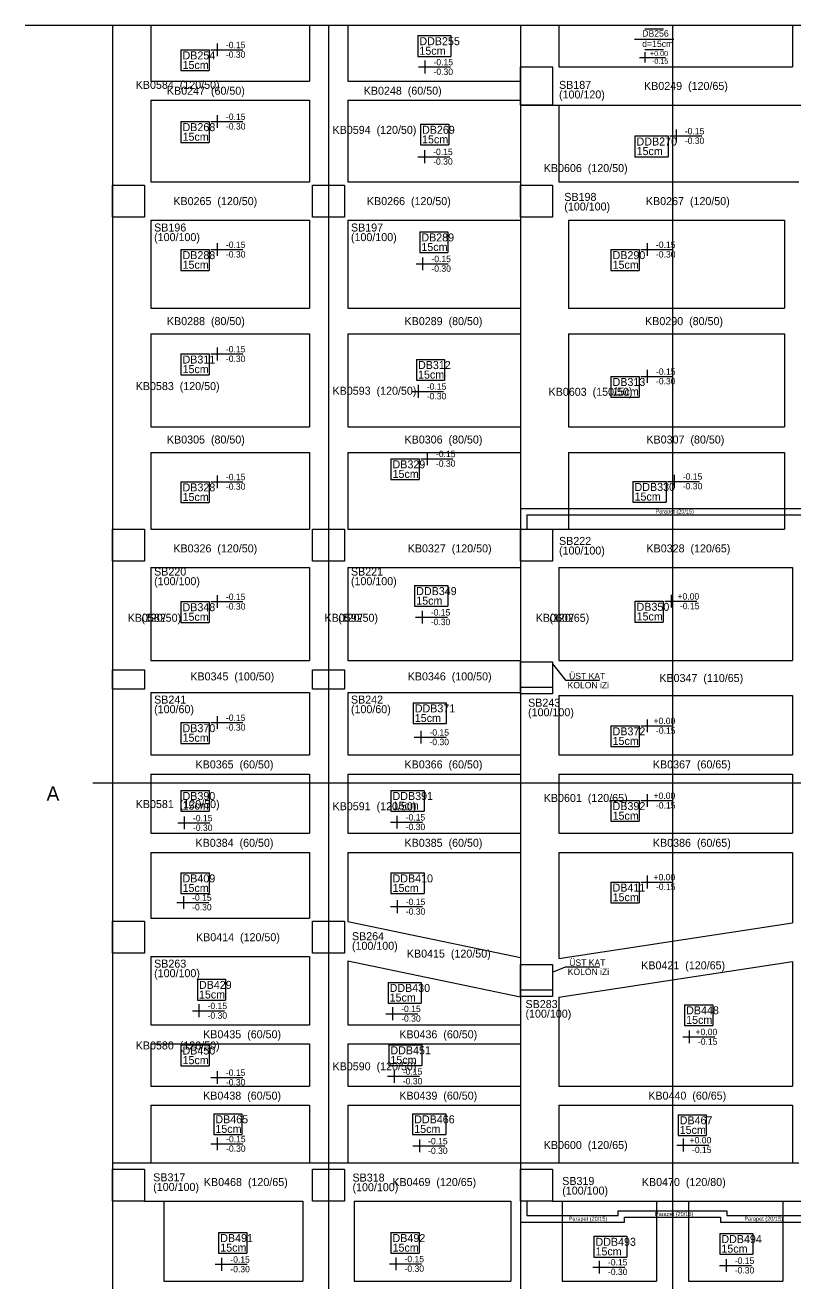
# Model space of a CAD drawing. Header units: millimetres. Extents: x -625658 to -607650, y -74589 to -67396.
# Drawn here: x -625658 to -623250, y -71491 to -67558 of the extents above; entities that cross this region are included whole.
import ezdxf

# ---------------------------------------------------------------- set-up
doc = ezdxf.new("R2010")
doc.units = ezdxf.units.MM
for name, color, linetype in [('KM Aks', 7, 'Continuous'), ('KM Döşeme Markası', 7, 'Continuous'), ('KM Düşük Döşeme Tarama', 7, 'Continuous'), ('KM Kesik', 7, 'Continuous'), ('KM Kesit Simge', 7, 'Continuous'), ('KM Kiriş', 7, 'Continuous'), ('KM Kiriş Markası', 7, 'Continuous'), ('KM Kolon', 7, 'Continuous'), ('KM Kolon Markası', 7, 'Continuous'), ('LGP-SLAB2', 7, 'Continuous'), ('REBAR_DET2', 7, 'Continuous'), ('REBAR_DET3', 7, 'Continuous'), ('VM Kolon İzi', 7, 'Continuous'), ('VM Parapet', 7, 'Continuous'), ('VM Parapet Marka', 7, 'Continuous')]:
    doc.layers.add(name, color=color, linetype=linetype)

msp = doc.modelspace()

# ---------------------------------------------------------------- linework, layer by layer
at = {"layer": 'KM Aks'}
for p, q in [((-625384.8, -67558.4), (-625384.8, -73463.3)), ((-624709.8, -67558.4), (-624709.8, -73463.3)), ((-624109.8, -67558.4), (-624109.8, -73463.3)), ((-623634.8, -67558.4), (-623634.8, -73463.3))]:
    msp.add_line(p, q, dxfattribs=at)
at = {"layer": 'KM Düşük Döşeme Tarama'}
for points in [[(-624110, -67808.2), (-623160, -67808.2), (-623160, -67733.2), (-621909.8, -67733.2), (-621910, -67808.2), (-620359.9, -67808.2), (-620359.9, -67733.2), (-619109.8, -67733.2), (-619109.9, -67808.2), (-616124.9, -67808.2), (-616124.9, -67558.4)], [(-624109.9, -67558.4), (-624110, -67808.2)]]:
    msp.add_lwpolyline(points, dxfattribs=at)
at = {"layer": 'KM Kesik'}
msp.add_line((-625657.9, -67558.4), (-607650.4, -67558.4), dxfattribs=at)
at = {"layer": 'KM Kesit Simge'}
msp.add_line((-625446, -69926.2), (-608991.1, -69926.2), dxfattribs=at)
at = {"layer": 'KM Kiriş'}
for p, q in [((-625385, -67558.4), (-625385, -67733.2)), ((-625265, -67558.4), (-625265, -67733.2)), ((-624770, -67558.4), (-624770, -67733.2)), ((-624650, -67558.4), (-624650, -67733.2)), ((-624109.9, -67558.4), (-624109.9, -67688.2)), ((-623990, -67558.4), (-623990, -67688.2)), ((-623260, -67558.4), (-623260, -67688.2)), ((-623990, -67688.2), (-623260, -67688.2)), ((-625385, -67733.2), (-625385.1, -68058.3)), ((-625265, -67733.2), (-624770, -67733.2)), ((-624650, -67733.2), (-624109.9, -67733.2)), ((-625265, -67793.2), (-624770, -67793.2)), ((-625265, -67793.2), (-625265, -68048.2)), ((-624770, -67793.2), (-624770, -68048.2)), ((-624650, -67793.2), (-624109.9, -67793.2)), ((-624650, -67793.2), (-624650, -68048.2)), ((-624109.9, -67808.2), (-624110, -68048.2)), ((-624009.9, -67808.2), (-623239.9, -67808.2)), ((-623990, -67808.2), (-623990, -68048.2)), ((-625265, -68048.2), (-624770, -68048.2)), ((-624650, -68048.2), (-624110, -68048.2)), ((-623990, -68048.2), (-623240, -68048.2)), ((-625385.1, -68158.3), (-625385, -68523.2)), ((-625265, -68168.2), (-624770, -68168.2)), ((-625265, -68168.2), (-625265, -68443.2)), ((-624770, -68168.2), (-624770, -68443.2)), ((-624650, -68168.2), (-624110, -68168.2)), ((-624650, -68168.2), (-624650, -68443.2)), ((-624110, -68168.2), (-624110, -68443.2)), ((-623960, -68168.2), (-623285, -68168.2)), ((-623960, -68168.2), (-623960, -68443.2)), ((-623285, -68168.2), (-623285, -68443.2)), ((-625385, -68443.2), (-625385, -68813.2)), ((-625265, -68443.2), (-624770, -68443.2)), ((-624650, -68443.2), (-624110, -68443.2)), ((-623960, -68443.2), (-623285, -68443.2)), ((-625265, -68523.2), (-624770, -68523.2)), ((-625265, -68523.2), (-625265, -68813.2)), ((-624770, -68523.2), (-624770, -68813.2)), ((-624650, -68523.2), (-624110, -68523.2)), ((-624650, -68523.2), (-624650, -68813.2)), ((-624110, -68523.2), (-624110, -68813.2)), ((-623960, -68523.2), (-623285, -68523.2)), ((-623960, -68523.2), (-623960, -68813.2)), ((-623285, -68523.2), (-623285, -68813.2)), ((-625385, -68813.2), (-625385.1, -69133.4)), ((-625265, -68813.2), (-624770, -68813.2)), ((-624650, -68813.2), (-624110, -68813.2)), ((-623960, -68813.2), (-623285, -68813.2)), ((-625265, -68893.2), (-624770, -68893.2)), ((-625265, -68893.2), (-625265, -69133.3)), ((-624770, -68893.2), (-624770, -69133.3)), ((-624650, -68893.2), (-624110, -68893.2)), ((-624650, -68893.2), (-624650, -69133.3)), ((-624110, -68893.2), (-624110.1, -69133.4)), ((-623960, -68893.2), (-623285, -68893.2)), ((-623960, -68893.2), (-623960, -69133.3)), ((-623285, -68893.2), (-623285, -69133.3)), ((-625265, -69133.3), (-624770, -69133.3)), ((-624650, -69133.3), (-624110.1, -69133.3)), ((-624010.1, -69133.3), (-623285, -69133.3)), ((-625385.1, -69233.4), (-625385.1, -69573.2)), ((-625265, -69253.3), (-624770, -69253.3)), ((-625265, -69253.3), (-625265, -69543.3)), ((-624770, -69253.3), (-624770, -69543.3)), ((-624650, -69253.3), (-624110, -69253.3)), ((-624650, -69253.3), (-624650, -69543.3)), ((-624110.1, -69233.4), (-624110.1, -69533.3)), ((-623990, -69253.3), (-623259.9, -69253.3)), ((-623990, -69253.3), (-623990, -69543.3)), ((-623259.9, -69253.3), (-623260, -69543.3)), ((-625265, -69543.3), (-624770, -69543.3)), ((-624650, -69543.3), (-624110.1, -69543.3)), ((-623990, -69543.3), (-623260, -69543.3)), ((-625385.1, -69633.2), (-625385, -69898.3)), ((-625265, -69643.3), (-624770, -69643.3)), ((-625265, -69643.3), (-625265, -69838.3)), ((-624770, -69643.3), (-624770, -69838.3)), ((-624650, -69643.3), (-624110, -69643.3)), ((-624650, -69643.3), (-624650, -69838.3)), ((-624110.1, -69633.3), (-624110, -69898.3)), ((-623990, -69653.3), (-623260, -69653.3)), ((-623990, -69653.3), (-623990, -69838.3)), ((-623260, -69653.3), (-623260, -69838.3)), ((-625385, -69838.3), (-625385, -70143.3)), ((-625265, -69838.3), (-624770, -69838.3)), ((-624650, -69838.3), (-624110, -69838.3)), ((-624110, -69838.3), (-624110, -70143.3)), ((-623990, -69838.3), (-623260, -69838.3)), ((-625265, -69898.3), (-624770, -69898.3)), ((-625265, -69898.3), (-625265, -70083.3)), ((-624770, -69898.3), (-624770, -70083.3)), ((-624650, -69898.3), (-624110, -69898.3)), ((-624650, -69898.3), (-624650, -70083.3)), ((-623990, -69898.3), (-623260, -69898.3)), ((-623990, -69898.3), (-623990, -70083.3)), ((-623260, -69898.3), (-623260, -70083.3)), ((-625385, -70083.3), (-625385.1, -70358.3)), ((-625265, -70083.3), (-624770, -70083.3)), ((-624650, -70083.3), (-624110, -70083.3)), ((-624110, -70083.3), (-624110.1, -70483.3)), ((-623990, -70083.3), (-623260, -70083.3)), ((-625265, -70143.3), (-624770, -70143.3)), ((-625265, -70143.3), (-625265, -70348.3)), ((-624770, -70143.3), (-624770, -70348.3)), ((-624650, -70143.3), (-624110, -70143.3)), ((-624650, -70143.3), (-624650, -70359.5)), ((-623990, -70143.3), (-623260, -70143.3)), ((-623990, -70143.3), (-623990, -70474.6)), ((-623260, -70143.3), (-623260, -70363.2)), ((-625265, -70348.3), (-624770, -70348.3)), ((-624650, -70359.5), (-624110, -70472)), ((-623990, -70474.6), (-623260, -70363.2)), ((-625385.1, -70458.3), (-625385, -70681.6)), ((-625265, -70468.3), (-624770, -70468.3)), ((-625265, -70468.3), (-625265, -70681.6)), ((-624770, -70468.3), (-624770, -70681.7)), ((-624650, -70482.1), (-624110, -70594.6)), ((-624650, -70482.1), (-624650, -70681.7)), ((-623990, -70596), (-623260, -70484.6)), ((-623260, -70484.6), (-623260, -70663.3)), ((-624110.1, -70583.3), (-624110, -70681.8)), ((-623990, -70596), (-623990, -70741.8)), ((-623260, -70603.3), (-623260, -70873.3)), ((-625385, -70681.6), (-625385, -70933.3)), ((-625265, -70681.6), (-624770, -70681.7)), ((-624650, -70681.7), (-624110, -70681.8)), ((-624110, -70681.8), (-624110, -70933.3)), ((-623990, -70681.8), (-623990, -70873.3)), ((-625265, -70741.6), (-624770, -70741.7)), ((-625265, -70741.6), (-625265, -70873.3)), ((-624770, -70741.7), (-624770, -70873.3)), ((-624650, -70741.7), (-624110, -70741.8)), ((-624650, -70741.7), (-624650, -70873.3)), ((-625265, -70873.3), (-624770, -70873.3)), ((-624650, -70873.3), (-624110, -70873.3)), ((-623990, -70873.3), (-623260, -70873.3)), ((-625385, -70933.3), (-625385.1, -71133.4)), ((-625265, -70933.3), (-624770, -70933.3)), ((-625265, -70933.3), (-625265, -71113.3)), ((-624770, -70933.3), (-624770, -71113.3)), ((-624650, -70933.3), (-624110, -70933.3)), ((-624650, -70933.3), (-624650, -71113.3)), ((-624110, -70933.3), (-624110, -71113.3)), ((-623990, -70933.3), (-623260, -70933.3)), ((-623990, -70933.3), (-623990, -71113.3)), ((-623260, -70933.3), (-623260, -71113.3)), ((-625385, -71113.3), (-624650, -71113.3)), ((-624770, -71113.3), (-624110, -71113.3)), ((-624110, -71113.3), (-623585, -71113.3)), ((-623685, -71113.3), (-623240, -71113.3)), ((-625385.1, -71233.4), (-625385, -71543.3)), ((-625285.1, -71233.3), (-624790, -71233.3)), ((-625225, -71233.3), (-625225, -71483.3)), ((-624790, -71233.3), (-624790, -71483.3)), ((-624630, -71233.3), (-624140, -71233.3)), ((-624630, -71233.3), (-624630, -71483.3)), ((-624140, -71233.3), (-624140, -71483.3)), ((-624010.1, -71233.3), (-623585, -71233.3)), ((-623980, -71233.3), (-623980, -71483.3)), ((-623685, -71233.3), (-623230, -71233.3)), ((-623685, -71233.3), (-623685, -71483.3)), ((-623585, -71233.3), (-623585, -71483.3)), ((-623290, -71233.3), (-623290, -71483.3)), ((-625225, -71483.3), (-624790, -71483.3)), ((-624630, -71483.3), (-624140, -71483.3)), ((-623980, -71483.3), (-623685, -71483.3)), ((-623585, -71483.3), (-623290, -71483.3))]:
    msp.add_line(p, q, dxfattribs=at)
at = {"layer": 'KM Kolon'}
for points in [[(-624110, -67688.2), (-624010, -67688.2), (-624010, -67808.2), (-624110, -67808.2)], [(-625385, -68058.2), (-625285, -68058.2), (-625285, -68158.2), (-625385, -68158.2)], [(-624760, -68058.2), (-624660, -68058.2), (-624660, -68158.2), (-624760, -68158.2)], [(-624110, -68058.2), (-624010, -68058.2), (-624010, -68158.2), (-624110, -68158.2)], [(-625385, -69133.3), (-625285, -69133.3), (-625285, -69233.3), (-625385, -69233.3)], [(-624760, -69133.3), (-624660, -69133.3), (-624660, -69233.3), (-624760, -69233.3)], [(-624110, -69133.3), (-624010, -69133.3), (-624010, -69233.3), (-624110, -69233.3)], [(-625385, -69573.3), (-625285, -69573.3), (-625285, -69633.3), (-625385, -69633.3)], [(-624760, -69573.3), (-624660, -69573.3), (-624660, -69633.3), (-624760, -69633.3)], [(-624110, -69548.3), (-624010, -69548.3), (-624010, -69648.3), (-624110, -69648.3)], [(-624110, -69548.3), (-624010, -69548.3), (-624010, -69628.3), (-624110, -69628.3)], [(-625385, -70358.3), (-625285, -70358.3), (-625285, -70458.3), (-625385, -70458.3)], [(-624760, -70358.3), (-624660, -70358.3), (-624660, -70458.3), (-624760, -70458.3)], [(-624110, -70493.3), (-624010, -70493.3), (-624010, -70593.3), (-624110, -70593.3)], [(-624110, -70493.3), (-624010, -70493.3), (-624010, -70573.3), (-624110, -70573.3)], [(-625385, -71133.3), (-625285, -71133.3), (-625285, -71233.3), (-625385, -71233.3)], [(-624760, -71133.3), (-624660, -71133.3), (-624660, -71233.3), (-624760, -71233.3)], [(-624110, -71133.3), (-624010, -71133.3), (-624010, -71233.3), (-624110, -71233.3)]]:
    msp.add_lwpolyline(points, close=True, dxfattribs=at)
at = {"layer": 'LGP-SLAB2'}
for p, q in [((-624431.1, -67590.9), (-624328, -67590.9)), ((-624431.1, -67590.9), (-624431.1, -67655.9)), ((-624328, -67590.9), (-624328, -67655.9)), ((-623754.2, -67602.4), (-623631.5, -67602.4)), ((-623721.8, -67570), (-623663.9, -67570)), ((-625171.2, -67635.3), (-625083.2, -67635.3)), ((-625171.2, -67635.3), (-625171.2, -67700.3)), ((-625083.2, -67635.3), (-625083.2, -67700.3)), ((-623721.8, -67634.8), (-623663.9, -67634.8)), ((-623721.8, -67642.9), (-623721.8, -67675.3)), ((-624431.1, -67655.9), (-624328, -67655.9)), ((-623738, -67659.1), (-623657, -67659.1)), ((-625171.2, -67700.3), (-625083.2, -67700.3)), ((-625171.2, -67859.5), (-625083, -67859.5)), ((-625171.2, -67859.5), (-625171.2, -67924.5)), ((-625083, -67859.5), (-625083, -67924.5)), ((-624422.8, -67867.7), (-624334.5, -67867.7)), ((-624422.8, -67867.7), (-624422.8, -67932.7)), ((-624334.5, -67867.7), (-624334.5, -67932.7)), ((-623752.5, -67904.4), (-623649.1, -67904.4)), ((-623752.5, -67904.4), (-623752.5, -67969.4)), ((-623649.1, -67904.4), (-623649.1, -67969.4)), ((-625171.2, -67924.5), (-625083, -67924.5)), ((-624422.8, -67932.7), (-624334.5, -67932.7)), ((-623752.5, -67969.4), (-623649.1, -67969.4)), ((-624424.9, -68204.1), (-624336.8, -68204.1)), ((-624424.9, -68204.1), (-624424.9, -68269.1)), ((-624336.8, -68204.1), (-624336.8, -68269.1)), ((-625171.2, -68259.5), (-625083.1, -68259.5)), ((-625171.2, -68259.5), (-625171.2, -68324.5)), ((-625083.1, -68259.5), (-625083.1, -68324.5)), ((-624424.9, -68269.1), (-624336.8, -68269.1)), ((-623827.5, -68259.5), (-623739.3, -68259.5)), ((-623827.5, -68259.5), (-623827.5, -68324.5)), ((-623739.3, -68259.5), (-623739.3, -68324.5)), ((-625171.2, -68324.5), (-625083.1, -68324.5)), ((-623827.5, -68324.5), (-623739.3, -68324.5)), ((-625171.2, -68585.7), (-625083.2, -68585.7)), ((-625171.2, -68585.7), (-625171.2, -68650.7)), ((-625083.2, -68585.7), (-625083.2, -68650.7)), ((-624435.4, -68602.8), (-624347.3, -68602.8)), ((-624435.4, -68602.8), (-624435.4, -68667.8)), ((-624347.3, -68602.8), (-624347.3, -68667.8)), ((-625171.2, -68650.7), (-625083.2, -68650.7)), ((-624435.4, -68667.8), (-624347.3, -68667.8)), ((-623827.5, -68655.8), (-623739.3, -68655.8)), ((-623827.5, -68655.8), (-623827.5, -68720.8)), ((-623739.3, -68655.8), (-623739.3, -68720.8)), ((-623827.5, -68720.8), (-623739.3, -68720.8)), ((-624515, -68913.2), (-624426.8, -68913.2)), ((-624515, -68913.2), (-624515, -68978.2)), ((-624426.8, -68913.2), (-624426.8, -68978.2)), ((-624515, -68978.2), (-624426.8, -68978.2)), ((-623758.9, -68983.9), (-623655.5, -68983.9)), ((-623758.9, -68983.9), (-623758.9, -69048.9)), ((-623655.5, -68983.9), (-623655.5, -69048.9)), ((-625171.2, -68985.2), (-625083.1, -68985.2)), ((-625171.2, -68985.2), (-625171.2, -69050.2)), ((-625083.1, -68985.2), (-625083.1, -69050.2)), ((-625171.2, -69050.2), (-625083.1, -69050.2)), ((-623758.9, -69048.9), (-623655.5, -69048.9)), ((-624441, -69309.2), (-624337.6, -69309.2)), ((-624441, -69309.2), (-624441, -69374.2)), ((-624337.6, -69309.2), (-624337.6, -69374.2)), ((-625171.2, -69359.5), (-625083.1, -69359.5)), ((-625171.2, -69359.5), (-625171.2, -69424.5)), ((-625083.1, -69359.5), (-625083.1, -69424.5)), ((-624441, -69374.2), (-624337.6, -69374.2)), ((-623752.5, -69358.4), (-623664.5, -69358.4)), ((-623752.5, -69358.4), (-623752.5, -69423.4)), ((-623664.5, -69358.4), (-623664.5, -69423.4)), ((-625171.2, -69424.5), (-625083.1, -69424.5)), ((-623752.5, -69423.4), (-623664.5, -69423.4)), ((-624445.5, -69675.8), (-624342.2, -69675.8)), ((-624445.5, -69675.8), (-624445.5, -69740.8)), ((-624342.2, -69675.8), (-624342.2, -69740.8)), ((-625171.2, -69737.6), (-625083.1, -69737.6)), ((-625171.2, -69737.6), (-625171.2, -69802.6)), ((-625083.1, -69737.6), (-625083.1, -69802.6)), ((-624445.5, -69740.8), (-624342.2, -69740.8)), ((-623827.5, -69747.5), (-623739.3, -69747.5)), ((-623827.5, -69747.5), (-623827.5, -69812.5)), ((-623739.3, -69747.5), (-623739.3, -69812.5)), ((-625171.2, -69802.6), (-625083.1, -69802.6)), ((-623827.5, -69812.5), (-623739.3, -69812.5)), ((-625171.2, -69949.5), (-625083.1, -69949.5)), ((-625171.2, -69949.5), (-625171.2, -70014.5)), ((-625083.1, -69949.5), (-625083.1, -70014.5)), ((-624515, -69949.5), (-624411.7, -69949.5)), ((-624515, -69949.5), (-624515, -70014.5)), ((-624411.7, -69949.5), (-624411.7, -70014.5)), ((-623827.5, -69981.1), (-623739.3, -69981.1)), ((-623827.5, -69981.1), (-623827.5, -70046.1)), ((-623739.3, -69981.1), (-623739.3, -70046.1)), ((-625171.2, -70014.5), (-625083.1, -70014.5)), ((-624515, -70014.5), (-624411.7, -70014.5)), ((-623827.5, -70046.1), (-623739.3, -70046.1)), ((-625171.2, -70207), (-625083.1, -70207)), ((-625171.2, -70207), (-625171.2, -70272)), ((-625083.1, -70207), (-625083.1, -70272)), ((-624515, -70207), (-624411.7, -70207)), ((-624515, -70207), (-624515, -70272)), ((-624411.7, -70207), (-624411.7, -70272)), ((-623827.5, -70235.8), (-623739.5, -70235.8)), ((-623827.5, -70235.8), (-623827.5, -70300.8)), ((-623739.5, -70235.8), (-623739.5, -70300.8)), ((-625171.2, -70272), (-625083.1, -70272)), ((-624515, -70272), (-624411.7, -70272)), ((-623827.5, -70300.8), (-623739.5, -70300.8)), ((-625119.9, -70539.8), (-625031.7, -70539.8)), ((-625119.9, -70539.8), (-625119.9, -70604.8)), ((-625031.7, -70539.8), (-625031.7, -70604.8)), ((-624524.1, -70549.3), (-624420.7, -70549.3)), ((-624524.1, -70549.3), (-624524.1, -70614.3)), ((-624420.7, -70549.3), (-624420.7, -70614.3)), ((-625119.9, -70604.8), (-625031.7, -70604.8)), ((-624524.1, -70614.3), (-624420.7, -70614.3)), ((-623597.6, -70619.2), (-623509.4, -70619.2)), ((-623597.6, -70619.2), (-623597.6, -70684.2)), ((-623509.4, -70619.2), (-623509.4, -70684.2)), ((-623597.6, -70684.2), (-623509.4, -70684.2)), ((-625171.2, -70744.9), (-625083.2, -70744.9)), ((-625171.2, -70744.9), (-625171.2, -70809.9)), ((-625083.2, -70744.9), (-625083.2, -70809.9)), ((-624521.6, -70744.3), (-624418.5, -70744.3)), ((-624521.6, -70744.3), (-624521.6, -70809.3)), ((-624418.5, -70744.3), (-624418.5, -70809.3)), ((-625171.2, -70809.9), (-625083.2, -70809.9)), ((-624521.6, -70809.3), (-624418.5, -70809.3)), ((-625068.6, -70959.7), (-624980.5, -70959.7)), ((-625068.6, -70959.7), (-625068.6, -71024.7)), ((-624980.5, -70959.7), (-624980.5, -71024.7)), ((-624447.3, -70959.9), (-624343.8, -70959.9)), ((-624447.3, -70959.9), (-624447.3, -71024.9)), ((-624343.8, -70959.9), (-624343.8, -71024.9)), ((-623617.8, -70962.9), (-623529.6, -70962.9)), ((-623617.8, -70962.9), (-623617.8, -71027.9)), ((-623529.6, -70962.9), (-623529.6, -71027.9)), ((-625068.6, -71024.7), (-624980.5, -71024.7)), ((-624447.3, -71024.9), (-624343.8, -71024.9)), ((-623617.8, -71027.9), (-623529.6, -71027.9)), ((-625053.4, -71330.8), (-624965.3, -71330.8)), ((-625053.4, -71330.8), (-625053.4, -71395.8)), ((-624965.3, -71330.8), (-624965.3, -71395.8)), ((-624515, -71330.8), (-624426.8, -71330.8)), ((-624515, -71330.8), (-624515, -71395.8)), ((-624426.8, -71330.8), (-624426.8, -71395.8)), ((-623880.9, -71342.6), (-623777.6, -71342.6)), ((-623880.9, -71342.6), (-623880.9, -71407.6)), ((-623777.6, -71342.6), (-623777.6, -71407.6)), ((-623487.5, -71334), (-623384.2, -71334)), ((-623487.5, -71334), (-623487.5, -71399)), ((-623384.2, -71334), (-623384.2, -71399)), ((-625053.4, -71395.8), (-624965.3, -71395.8)), ((-624515, -71395.8), (-624426.8, -71395.8)), ((-623880.9, -71407.6), (-623777.6, -71407.6)), ((-623487.5, -71399), (-623384.2, -71399))]:
    msp.add_line(p, q, dxfattribs=at)
at = {"layer": 'REBAR_DET2'}
for p, q in [((-625078.2, -67635.3), (-624978.2, -67635.3)), ((-625058.2, -67615.3), (-625058.2, -67655.3)), ((-624409.4, -67668.9), (-624409.4, -67708.9)), ((-624429.4, -67688.9), (-624329.4, -67688.9)), ((-625058, -67839.5), (-625058, -67879.5)), ((-625078, -67859.5), (-624978, -67859.5)), ((-623644.1, -67904.4), (-623544.1, -67904.4)), ((-623624.1, -67884.4), (-623624.1, -67924.4)), ((-624410.5, -67949.4), (-624410.5, -67989.4)), ((-624430.5, -67969.4), (-624330.5, -67969.4)), ((-625078.1, -68259.5), (-624978.1, -68259.5)), ((-625058.1, -68239.5), (-625058.1, -68279.5)), ((-623734.3, -68259.5), (-623634.3, -68259.5)), ((-623714.3, -68239.5), (-623714.3, -68279.5)), ((-624436, -68303.9), (-624336, -68303.9)), ((-624416, -68283.9), (-624416, -68323.9)), ((-625078.2, -68585.7), (-624978.2, -68585.7)), ((-625058.2, -68565.7), (-625058.2, -68605.7)), ((-623734.3, -68655.8), (-623634.3, -68655.8)), ((-623714.3, -68635.8), (-623714.3, -68675.8)), ((-624450.3, -68702.7), (-624350.3, -68702.7)), ((-624430.3, -68682.7), (-624430.3, -68722.7)), ((-624401.8, -68893.2), (-624401.8, -68933.2)), ((-624421.8, -68913.2), (-624321.8, -68913.2)), ((-625058.1, -68965.2), (-625058.1, -69005.2)), ((-623650.5, -68983.9), (-623550.5, -68983.9)), ((-623630.5, -68963.9), (-623630.5, -69003.9)), ((-625078.1, -68985.2), (-624978.1, -68985.2)), ((-625078.1, -69359.5), (-624978.1, -69359.5)), ((-625058.1, -69339.5), (-625058.1, -69379.5)), ((-623659.5, -69358.4), (-623559.5, -69358.4)), ((-623639.5, -69338.4), (-623639.5, -69378.4)), ((-624437.9, -69408.2), (-624337.9, -69408.2)), ((-624417.9, -69388.2), (-624417.9, -69428.2)), ((-625058.1, -69717.6), (-625058.1, -69757.6)), ((-623714.3, -69727.5), (-623714.3, -69767.5)), ((-625078.1, -69737.6), (-624978.1, -69737.6)), ((-624422, -69763.3), (-624422, -69803.3)), ((-623734.3, -69747.5), (-623634.3, -69747.5)), ((-624442, -69783.3), (-624342, -69783.3)), ((-623714.3, -69961.1), (-623714.3, -70001.1)), ((-623734.3, -69981.1), (-623634.3, -69981.1)), ((-625161.1, -70031.1), (-625161.1, -70071.1)), ((-624496.3, -70028.6), (-624496.3, -70068.6)), ((-625181.1, -70051.1), (-625081.1, -70051.1)), ((-624516.3, -70048.6), (-624416.3, -70048.6)), ((-623734.5, -70235.8), (-623634.5, -70235.8)), ((-623714.5, -70215.8), (-623714.5, -70255.8)), ((-625163.7, -70279.6), (-625163.7, -70319.6)), ((-625183.7, -70299.6), (-625083.7, -70299.6)), ((-624515.9, -70312.8), (-624415.9, -70312.8)), ((-624495.9, -70292.8), (-624495.9, -70332.8)), ((-625115.4, -70618), (-625115.4, -70658)), ((-624510.5, -70627.2), (-624510.5, -70667.2)), ((-625135.4, -70638), (-625035.4, -70638)), ((-624530.5, -70647.2), (-624430.5, -70647.2)), ((-623583.2, -70699.4), (-623583.2, -70739.4)), ((-623603.2, -70719.4), (-623503.2, -70719.4)), ((-625058.2, -70826.5), (-625058.2, -70866.5)), ((-624505.3, -70822.9), (-624505.3, -70862.9)), ((-625078.2, -70846.5), (-624978.2, -70846.5)), ((-624525.3, -70842.9), (-624425.3, -70842.9)), ((-625077.5, -71053.9), (-624977.5, -71053.9)), ((-625057.5, -71033.9), (-625057.5, -71073.9)), ((-624446.3, -71060.4), (-624346.3, -71060.4)), ((-624426.3, -71040.4), (-624426.3, -71080.4)), ((-623621.7, -71057.6), (-623521.7, -71057.6)), ((-623601.7, -71037.6), (-623601.7, -71077.6)), ((-625044.3, -71410.4), (-625044.3, -71450.4)), ((-624500, -71408.9), (-624500, -71448.9)), ((-623864.3, -71419), (-623864.3, -71459)), ((-623468, -71414), (-623468, -71454)), ((-625064.3, -71430.4), (-624964.3, -71430.4)), ((-624520, -71428.9), (-624420, -71428.9)), ((-623884.3, -71439), (-623784.3, -71439)), ((-623488, -71434), (-623388, -71434))]:
    msp.add_line(p, q, dxfattribs=at)
at = {"layer": 'VM Kolon İzi'}
for points in [[(-624010, -69554.2), (-623969.7, -69605.5), (-623863.5, -69605.5)], [(-624010, -70517.5), (-623969.2, -70500.9), (-623863.1, -70500.9)]]:
    msp.add_lwpolyline(points, dxfattribs=at)
at = {"layer": 'VM Parapet'}
for p, q in [((-624110, -69068.3), (-624110, -69133.3)), ((-624110, -69068.3), (-623160, -69068.3)), ((-624090, -69088.3), (-624090, -69133.3)), ((-624090, -69088.3), (-623180, -69088.3))]:
    msp.add_line(p, q, dxfattribs=at)
for points in [[(-624110, -71233.3), (-624110, -71298.3), (-623785, -71298.3), (-623785, -71283.3)], [(-624090, -71233.3), (-624090, -71278.3), (-623805, -71278.3), (-623805, -71263.3), (-623465, -71263.3), (-623465, -71278.3), (-623180, -71278.3), (-623180, -71233.3)], [(-623485, -71283.3), (-623485, -71298.3), (-623160, -71298.3), (-623160, -71233.3)], [(-623785, -71283.3), (-623485, -71283.3), (-623485, -71298.3)]]:
    msp.add_lwpolyline(points, dxfattribs=at)

# ---------------------------------------------------------------- texts
at = {"layer": 'KM Döşeme Markası'}
for s, height, p in [('DDB255', 25, (-624426.1, -67620.9)), ('d=15cm', 20.25, (-623729.9, -67626.7)), ('DB256', 20.25, (-623729.9, -67594.3)), ('DB254', 25, (-625166.2, -67665.3)), ('15cm', 25, (-624426.1, -67650.9)), ('+0.00', 16.2, (-623705.6, -67655)), ('15cm', 25, (-625166.2, -67695.3)), (' -0.15', 16.2, (-623705.6, -67679.3)), ('DB268', 25, (-625166.2, -67889.5)), ('DB269', 25, (-624417.8, -67897.7)), ('15cm', 25, (-625166.2, -67919.5)), ('15cm', 25, (-624417.8, -67927.7)), ('DDB270', 25, (-623747.5, -67934.4)), ('15cm', 25, (-623747.5, -67964.4)), ('DB289', 25, (-624419.9, -68234.1)), ('DB288', 25, (-625166.2, -68289.5)), ('15cm', 25, (-624419.9, -68264.1)), ('DB290', 25, (-623822.5, -68289.5)), ('15cm', 25, (-625166.2, -68319.5)), ('15cm', 25, (-623822.5, -68319.5)), ('DB311', 25, (-625166.2, -68615.7)), ('15cm', 25, (-625166.2, -68645.7)), ('DB312', 25, (-624430.4, -68632.8)), ('15cm', 25, (-624430.4, -68662.8)), ('DB313', 25, (-623822.5, -68685.8)), ('15cm', 25, (-623822.5, -68715.8)), ('DB329', 25, (-624510, -68943.2)), ('15cm', 25, (-624510, -68973.2)), ('15cm', 25, (-625166.2, -69045.2)), ('DB328', 25, (-625166.2, -69015.2)), ('15cm', 25, (-623753.9, -69043.9)), ('DDB330', 25, (-623753.9, -69013.9)), ('DDB349', 25, (-624436, -69339.2)), ('DB348', 25, (-625166.2, -69389.5)), ('15cm', 25, (-624436, -69369.2)), ('DB350', 25, (-623747.5, -69388.4)), ('15cm', 25, (-625166.2, -69419.5)), ('15cm', 25, (-623747.5, -69418.4)), ('DDB371', 25, (-624440.5, -69705.8)), ('15cm', 25, (-624440.5, -69735.8)), ('DB370', 25, (-625166.2, -69767.6)), ('DB372', 25, (-623822.5, -69777.5)), ('15cm', 25, (-625166.2, -69797.6)), ('15cm', 25, (-623822.5, -69807.5)), ('DB390', 25, (-625166.2, -69979.5)), ('DDB391', 25, (-624510, -69979.5)), ('15cm', 25, (-625166.2, -70009.5)), ('15cm', 25, (-624510, -70009.5)), ('DB392', 25, (-623822.5, -70011.1)), ('15cm', 25, (-623822.5, -70041.1)), ('15cm', 25, (-625166.2, -70267)), ('DB409', 25, (-625166.2, -70237)), ('15cm', 25, (-624510, -70267)), ('DDB410', 25, (-624510, -70237)), ('DB411', 25, (-623822.5, -70265.8)), ('15cm', 25, (-623822.5, -70295.8)), ('DB429', 25, (-625114.9, -70569.8)), ('DDB430', 25, (-624519.1, -70579.3)), ('15cm', 25, (-625114.9, -70599.8)), ('15cm', 25, (-624519.1, -70609.3)), ('DB448', 25, (-623592.6, -70649.2)), ('15cm', 25, (-623592.6, -70679.2)), ('DB450', 25, (-625166.2, -70774.9)), ('DDB451', 25, (-624516.6, -70774.3)), ('15cm', 25, (-625166.2, -70804.9)), ('15cm', 25, (-624516.6, -70804.3)), ('DB465', 25, (-625063.6, -70989.7)), ('DDB466', 25, (-624442.3, -70989.9)), ('DB467', 25, (-623612.8, -70992.9)), ('15cm', 25, (-625063.6, -71019.7)), ('15cm', 25, (-624442.3, -71019.9)), ('15cm', 25, (-623612.8, -71022.9)), ('DB491', 25, (-625048.4, -71360.8)), ('DB492', 25, (-624510, -71360.8)), ('DDB494', 25, (-623482.5, -71364)), ('15cm', 25, (-625048.4, -71390.8)), ('15cm', 25, (-624510, -71390.8)), ('15cm', 25, (-623875.9, -71402.6)), ('DDB493', 25, (-623875.9, -71372.6)), ('15cm', 25, (-623482.5, -71394))]:
    msp.add_text(s, height=height, dxfattribs=at).set_placement(p)
at = {"layer": 'KM Kesit Simge'}
msp.add_text('A', height=45, dxfattribs=at).set_placement((-625591.2, -69982.1))
at = {"layer": 'KM Kiriş Markası'}
for s, p in [('KB0584  (120/50)', (-625312.5, -67757.4)), ('KB0247  (60/50)', (-625215, -67775.7)), ('KB0248  (60/50)', (-624600, -67775.7)), ('KB0249  (120/65)', (-623724.2, -67760.7)), ('KB0594  (120/50)', (-624697.5, -67898)), ('KB0606  (120/50)', (-624037.5, -68017.4)), ('KB0265  (120/50)', (-625194.9, -68120.7)), ('KB0266  (120/50)', (-624590, -68120.7)), ('KB0267  (120/50)', (-623718.4, -68120.7)), ('KB0288  (80/50)', (-625215, -68495.7)), ('KB0289  (80/50)', (-624472.6, -68495.7)), ('KB0290  (80/50)', (-623720.9, -68495.7)), ('KB0583  (120/50)', (-625312.5, -68698.7)), ('KB0593  (120/50)', (-624697.5, -68713.2)), ('KB0603  (150/50)', (-624022.5, -68716.5)), ('KB0305  (80/50)', (-625215, -68865.7)), ('KB0306  (80/50)', (-624472.6, -68865.7)), ('KB0307  (80/50)', (-623716.8, -68865.7)), ('KB0326  (120/50)', (-625194.9, -69205.8)), ('KB0327  (120/50)', (-624462.6, -69205.8)), ('KB0328  (120/65)', (-623716.6, -69205.8)), ('KB0582', (-625337.5, -69422.6)), ('(120/50)', (-625295, -69422.6)), ('KB0592', (-624722.5, -69422.6)), ('(120/50)', (-624680, -69422.6)), ('KB0602', (-624062.5, -69422.7)), ('(120/65)', (-624020, -69422.7)), ('KB0345  (100/50)', (-625141.8, -69605.8)), ('KB0346  (100/50)', (-624462.6, -69605.8)), ('KB0347  (110/65)', (-623676.4, -69610.8)), ('KB0365  (60/50)', (-625125.6, -69880.8)), ('KB0366  (60/50)', (-624472.6, -69880.8)), ('KB0367  (60/65)', (-623696.5, -69880.8)), ('KB0601  (120/65)', (-624037.5, -69985.6)), ('KB0581  (120/50)', (-625312.5, -70004.8)), ('KB0591  (120/50)', (-624697.5, -70011.5)), ('KB0384  (60/50)', (-625125.6, -70125.8)), ('KB0385  (60/50)', (-624472.6, -70125.8)), ('KB0386  (60/65)', (-623696.5, -70125.8)), ('KB0414  (120/50)', (-625124.1, -70420.8)), ('KB0415  (120/50)', (-624465.3, -70472)), ('KB0421  (120/65)', (-623732.9, -70508.7)), ('KB0435  (60/50)', (-625101.8, -70724.1)), ('KB0436  (60/50)', (-624488.9, -70724.2)), ('KB0580  (120/50)', (-625312.5, -70759)), ('KB0590  (120/50)', (-624697.5, -70824.2)), ('KB0438  (60/50)', (-625101.8, -70915.8)), ('KB0439  (60/50)', (-624488.9, -70915.8)), ('KB0440  (60/65)', (-623710.9, -70915.8)), ('KB0600  (120/65)', (-624037.5, -71070.1)), ('KB0468  (120/65)', (-625099.5, -71185.8)), ('KB0469  (120/65)', (-624510.7, -71185.8)), ('KB0470  (120/80)', (-623731, -71185.8))]:
    msp.add_text(s, height=25, dxfattribs=at).set_placement(p)
at = {"layer": 'KM Kolon Markası'}
for s, p in [('SB187', (-623989.8, -67757.5)), ('(100/120)', (-623989.8, -67787.5)), ('SB198', (-623973.3, -68107.5)), ('(100/100)', (-623973.3, -68137.5)), ('SB196', (-625255, -68203.2)), ('SB197', (-624640, -68203.2)), ('(100/100)', (-625255, -68233.2)), ('(100/100)', (-624640, -68233.2)), ('SB222', (-623989.8, -69182.5)), ('(100/100)', (-623989.8, -69212.5)), ('SB220', (-625255, -69278.3)), ('SB221', (-624640, -69278.3)), ('(100/100)', (-625255, -69308.3)), ('(100/100)', (-624640, -69308.3)), ('SB241', (-625255, -69678.3)), ('(100/60)', (-625255, -69708.3)), ('SB242', (-624640, -69678.3)), ('(100/60)', (-624640, -69708.3)), ('SB243', (-624086.5, -69687.9)), ('(100/100)', (-624086.5, -69717.9)), ('SB264', (-624636.9, -70417.6)), ('(100/100)', (-624636.9, -70447.6)), ('SB263', (-625255, -70503.3)), ('(100/100)', (-625255, -70533.3)), ('SB283', (-624094.6, -70629.7)), ('(100/100)', (-624094.6, -70659.7)), ('SB317', (-625257.9, -71171.1)), ('SB318', (-624635.2, -71171.9)), ('(100/100)', (-625257.9, -71201.1)), ('(100/100)', (-624635.2, -71201.9)), ('SB319', (-623979.8, -71182.5)), ('(100/100)', (-623979.8, -71212.5))]:
    msp.add_text(s, height=25, dxfattribs=at).set_placement(p)
at = {"layer": 'REBAR_DET3'}
for s, p in [(' -0.15', (-625038.2, -67630.3)), (' -0.30', (-625038.2, -67660.3)), (' -0.15', (-624389.4, -67683.9)), (' -0.30', (-624389.4, -67713.9)), (' -0.15', (-625038, -67854.5)), (' -0.30', (-625038, -67884.5)), (' -0.15', (-623604.1, -67899.4)), (' -0.30', (-623604.1, -67929.4)), (' -0.15', (-624390.5, -67964.4)), (' -0.30', (-624390.5, -67994.4)), (' -0.15', (-625038.1, -68254.5)), (' -0.15', (-623694.3, -68254.5)), (' -0.30', (-625038.1, -68284.5)), (' -0.30', (-623694.3, -68284.5)), (' -0.15', (-624396, -68298.9)), (' -0.30', (-624396, -68328.9)), (' -0.15', (-625038.2, -68580.7)), (' -0.30', (-625038.2, -68610.7)), (' -0.15', (-623694.3, -68650.8)), (' -0.30', (-623694.3, -68680.8)), (' -0.15', (-624410.3, -68697.7)), (' -0.30', (-624410.3, -68727.7)), (' -0.15', (-624381.8, -68908.2)), (' -0.30', (-624381.8, -68938.2)), (' -0.15', (-625038.1, -68980.2)), (' -0.15', (-623610.5, -68978.9)), (' -0.30', (-625038.1, -69010.2)), (' -0.30', (-623610.5, -69008.9)), (' -0.15', (-625038.1, -69354.5)), ('+0.00', (-623619.5, -69353.4)), (' -0.30', (-625038.1, -69384.5)), (' -0.15', (-623619.5, -69383.4)), (' -0.15', (-624397.9, -69403.2)), (' -0.30', (-624397.9, -69433.2)), (' -0.15', (-625038.1, -69732.6)), ('+0.00', (-623694.3, -69742.5)), (' -0.30', (-625038.1, -69762.6)), (' -0.15', (-624402, -69778.3)), (' -0.15', (-623694.3, -69772.5)), (' -0.30', (-624402, -69808.3)), ('+0.00', (-623694.3, -69976.1)), (' -0.15', (-623694.3, -70006.1)), (' -0.15', (-625141.1, -70046.1)), (' -0.15', (-624476.3, -70043.6)), (' -0.30', (-625141.1, -70076.1)), (' -0.30', (-624476.3, -70073.6)), ('+0.00', (-623694.5, -70230.8)), (' -0.15', (-623694.5, -70260.8)), (' -0.15', (-625143.7, -70294.6)), (' -0.30', (-625143.7, -70324.6)), (' -0.15', (-624475.9, -70307.8)), (' -0.30', (-624475.9, -70337.8)), (' -0.15', (-625095.4, -70633)), (' -0.15', (-624490.5, -70642.2)), (' -0.30', (-625095.4, -70663)), (' -0.30', (-624490.5, -70672.2)), ('+0.00', (-623563.2, -70714.4)), (' -0.15', (-623563.2, -70744.4)), (' -0.15', (-625038.2, -70841.5)), (' -0.15', (-624485.3, -70837.9)), (' -0.30', (-625038.2, -70871.5)), (' -0.30', (-624485.3, -70867.9)), (' -0.15', (-625037.5, -71048.9)), (' -0.30', (-625037.5, -71078.9)), (' -0.15', (-624406.3, -71055.4)), (' -0.30', (-624406.3, -71085.4)), ('+0.00', (-623581.7, -71052.6)), (' -0.15', (-623581.7, -71082.6)), (' -0.15', (-625024.3, -71425.4)), (' -0.15', (-624480, -71423.9)), (' -0.15', (-623844.3, -71434)), (' -0.15', (-623448, -71429)), (' -0.30', (-625024.3, -71455.4)), (' -0.30', (-624480, -71453.9)), (' -0.30', (-623844.3, -71464)), (' -0.30', (-623448, -71459))]:
    msp.add_text(s, height=20, dxfattribs=at).set_placement(p)
at = {"layer": 'VM Kolon İzi'}
for s, p in [('KOLON iZi', (-623962.9, -69630.8)), ('ÜST KAT', (-623958.3, -69602.3)), ('ÜST KAT', (-623957.8, -70497.7)), ('KOLON iZi', (-623962.5, -70526.2))]:
    msp.add_text(s, height=20, dxfattribs=at).set_placement(p)
at = {"layer": 'VM Parapet Marka'}
for p in [(-623688.4, -69084.3), (-623959.2, -71294.3), (-623690.3, -71279.3), (-623410.5, -71294.3)]:
    msp.add_text('Parapet (20/15)', height=12.5, dxfattribs=at).set_placement(p)

doc.saveas('drawing.dxf')
